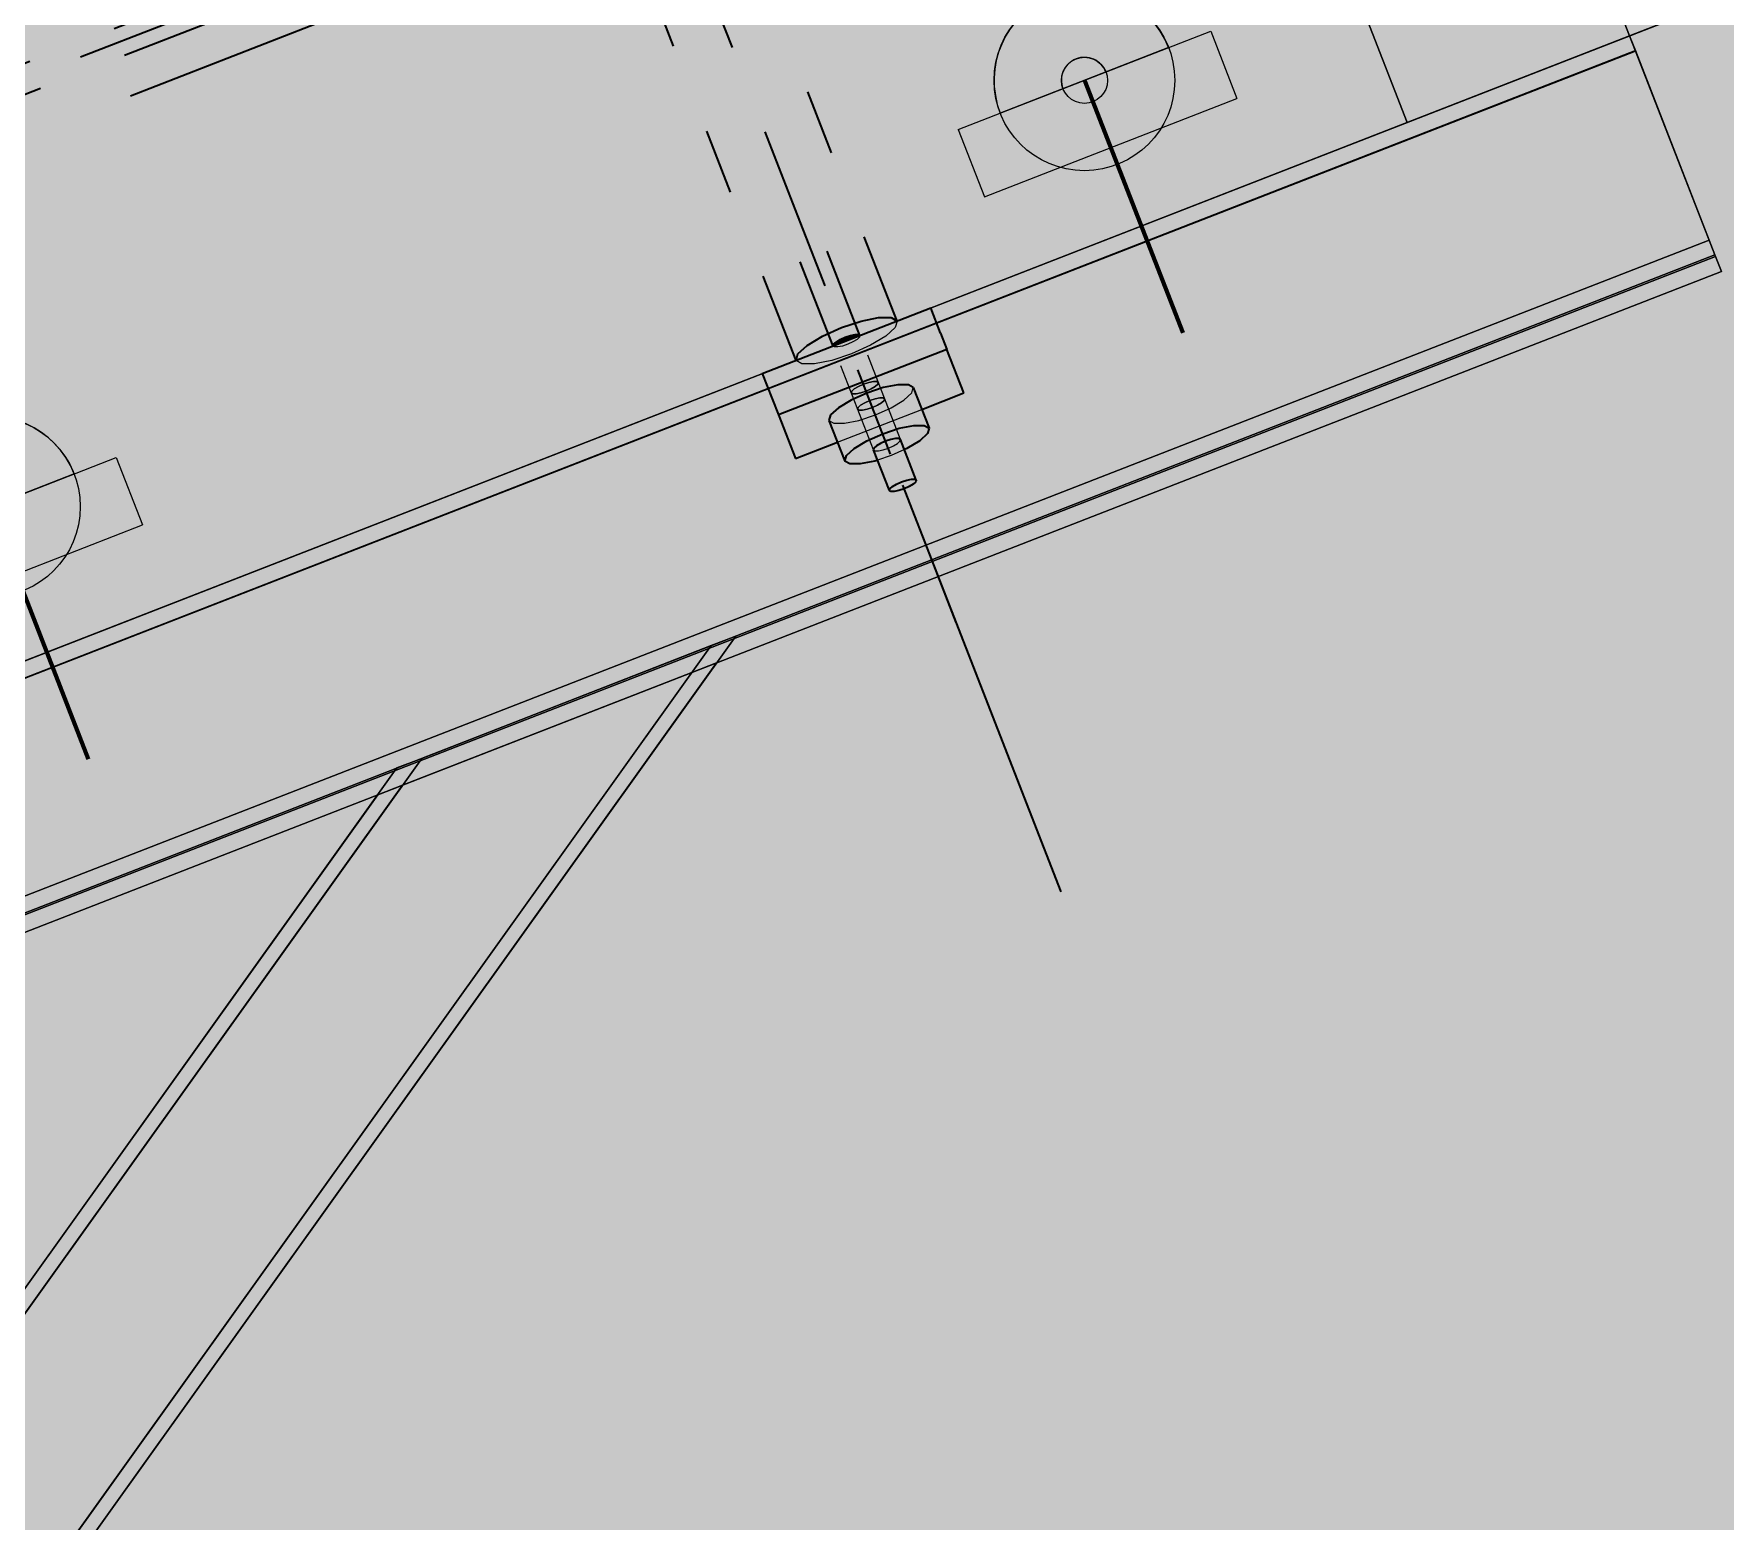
# Model space of a CAD drawing. Header units: metres. Extents: x 2688466 to 2688595, y 1221626 to 1221756.
# Drawn here: x 2688499.936 to 2688501.808, y 1221702.36 to 1221704.006 of the extents above; entities that cross this region are included whole.
import ezdxf

# ---------------------------------------------------------------- set-up
doc = ezdxf.new("R2010")
doc.units = ezdxf.units.M
for name, pattern in [('AUSGEZOGEN', [0]), ('STRICHPUNKT2_S5', [0.24, 0.175, -0.065]), ('VERDECKT2_S2', [0.15, 0.1, -0.05])]:
    doc.linetypes.add(name, pattern=pattern)
doc.layers.add('_3700', color=7, linetype='Continuous')
doc.layers.add('_3705', color=7, linetype='Continuous')
for name, color, linetype, lineweight in [('Beton Ansicht', 7, 'AUSGEZOGEN', 35), ('Schnittbeschriftung', 7, 'AUSGEZOGEN', 50), ('Stahl', 5, 'AUSGEZOGEN', 25), ('Standard', 7, 'AUSGEZOGEN', 13)]:
    doc.layers.add(name, color=color, linetype=linetype, lineweight=lineweight)

# ---------------------------------------------------------------- blocks, each defined once
blk = doc.blocks.new('Profilbauteil_3')
at = {"layer": 'Stahl', "transparency": 33554687}
for points in [[(0, 0), (-2.4693, -0.9617), (-2.4693, -0.9617), (0, 0)], [(0, 0), (-2.4693, -0.9617), (-2.4628, -0.9785), (0.0065, -0.0168)], [(0.1016, -0.2609), (0.1016, -0.2609), (0.0951, -0.2441), (0.0951, -0.2441), (0.0065, -0.0168), (0.0065, -0.0168), (0, 0), (0, 0), (0.0065, -0.0168), (0.0065, -0.0168), (0.0951, -0.2441), (0.0951, -0.2441)], [(0.0065, -0.0168), (-2.4628, -0.9785), (-2.4693, -0.9617), (0, 0)], [(0.0951, -0.2441), (-2.3743, -1.2058), (-2.4628, -0.9785), (0.0065, -0.0168)], [(0.0065, -0.0168), (-2.4628, -0.9785), (-2.4628, -0.9785), (0.0065, -0.0168)], [(0.0065, -0.0168), (-2.4628, -0.9785), (-2.4628, -0.9785), (0.0065, -0.0168)], [(0.0065, -0.0168), (-2.4628, -0.9785), (-2.3743, -1.2058), (0.0951, -0.2441)], [(0.1016, -0.2609), (-2.3677, -1.2226), (-2.3743, -1.2058), (0.0951, -0.2441)], [(0.0951, -0.2441), (-2.3743, -1.2058), (-2.3743, -1.2058), (0.0951, -0.2441)], [(0.0951, -0.2441), (-2.3743, -1.2058), (-2.3743, -1.2058), (0.0951, -0.2441)], [(0.0951, -0.2441), (-2.3743, -1.2058), (-2.3677, -1.2226), (0.1016, -0.2609)], [(0.1016, -0.2609), (-2.3677, -1.2226), (-2.3677, -1.2226), (0.1016, -0.2609)]]:
    blk.add_lwpolyline(points, close=True, dxfattribs=at)
blk = doc.blocks.new('Profilbauteil_4')
at = {"layer": 'Stahl', "transparency": 33554687}
for points in [[(0, 0), (-1.0119, -1.4151), (-1.0189, -1.3973), (-0.0273, -0.0106)], [(-0.0273, -0.0106), (-1.0189, -1.3973), (-1.0119, -1.4151), (0, 0)], [(0, 0), (-1.0119, -1.4151), (-1.0119, -1.4151), (0, 0)], [(0, 0), (-0.0273, -0.0106), (-0.0273, -0.0106), (-0.3476, -0.1354), (-0.3476, -0.1354), (-0.3749, -0.146), (-0.3749, -0.146), (-0.3476, -0.1354), (-0.3476, -0.1354), (-0.0273, -0.0106), (-0.0273, -0.0106), (0, 0)], [(-0.0273, -0.0106), (-1.0189, -1.3973), (-1.1004, -1.1881), (-0.3476, -0.1354)], [(-0.3476, -0.1354), (-1.1004, -1.1881), (-1.0189, -1.3973), (-0.0273, -0.0106)], [(-0.0273, -0.0106), (-1.0189, -1.3973), (-1.0189, -1.3973), (-0.0273, -0.0106)], [(-0.0273, -0.0106), (-1.0189, -1.3973), (-1.0189, -1.3973), (-0.0273, -0.0106)], [(-0.3476, -0.1354), (-1.1004, -1.1881), (-1.1073, -1.1703), (-0.3749, -0.146)], [(-0.3749, -0.146), (-1.1073, -1.1703), (-1.1004, -1.1881), (-0.3476, -0.1354)], [(-0.3749, -0.146), (-1.1073, -1.1703), (-1.1073, -1.1703), (-0.3749, -0.146)], [(-0.3476, -0.1354), (-1.1004, -1.1881), (-1.1004, -1.1881), (-0.3476, -0.1354)], [(-0.3476, -0.1354), (-1.1004, -1.1881), (-1.1004, -1.1881), (-0.3476, -0.1354)], [(-1.0119, -1.4151), (-1.0189, -1.3973), (-1.0189, -1.3973), (-1.1004, -1.1881), (-1.1004, -1.1881), (-1.1073, -1.1703), (-1.1073, -1.1703), (-1.1004, -1.1881), (-1.1004, -1.1881), (-1.0189, -1.3973), (-1.0189, -1.3973), (-1.0119, -1.4151)]]:
    blk.add_lwpolyline(points, close=True, dxfattribs=at)
blk = doc.blocks.new('Profilbauteil_5')
at = {"layer": 'Stahl', "transparency": 33554687}
for points in [[(0, 0), (-2.488, -0.969), (-2.488, -0.969), (0, 0)], [(0, 0), (-2.488, -0.969), (-2.4816, -0.9853), (0.0064, -0.0163)], [(0.0944, -0.2423), (0.0944, -0.2423), (0.088, -0.226), (0.088, -0.226), (0.0064, -0.0163), (0.0064, -0.0163), (0, 0), (0, 0), (0.0064, -0.0163), (0.0064, -0.0163), (0.088, -0.226), (0.088, -0.226)], [(0.0064, -0.0163), (-2.4816, -0.9853), (-2.488, -0.969), (0, 0)], [(0.088, -0.226), (-2.4, -1.1949), (-2.4816, -0.9853), (0.0064, -0.0163)], [(0.0064, -0.0163), (-2.4816, -0.9853), (-2.4816, -0.9853), (0.0064, -0.0163)], [(0.0064, -0.0163), (-2.4816, -0.9853), (-2.4816, -0.9853), (0.0064, -0.0163)], [(0.0064, -0.0163), (-2.4816, -0.9853), (-2.4, -1.1949), (0.088, -0.226)], [(0.0944, -0.2423), (-2.3936, -1.2112), (-2.4, -1.1949), (0.088, -0.226)], [(0.088, -0.226), (-2.4, -1.1949), (-2.4, -1.1949), (0.088, -0.226)], [(0.088, -0.226), (-2.4, -1.1949), (-2.4, -1.1949), (0.088, -0.226)], [(0.088, -0.226), (-2.4, -1.1949), (-2.3936, -1.2112), (0.0944, -0.2423)], [(0.0944, -0.2423), (-2.3936, -1.2112), (-2.3936, -1.2112), (0.0944, -0.2423)]]:
    blk.add_lwpolyline(points, close=True, dxfattribs=at)
blk = doc.blocks.new('Profilbauteil_6')
at = {"layer": 'Stahl', "transparency": 33554687}
for points in [[(0, 0), (-1.0471, -1.4643), (-1.0541, -1.4465), (-0.0273, -0.0106)], [(-0.0273, -0.0106), (-1.0541, -1.4465), (-1.0471, -1.4643), (0, 0)], [(0, 0), (-1.0471, -1.4643), (-1.0471, -1.4643), (0, 0)], [(0, 0), (-0.0273, -0.0106), (-0.0273, -0.0106), (-0.3476, -0.1354), (-0.3476, -0.1354), (-0.3749, -0.146), (-0.3749, -0.146), (-0.3476, -0.1354), (-0.3476, -0.1354), (-0.0273, -0.0106), (-0.0273, -0.0106), (0, 0)], [(-0.0273, -0.0106), (-1.0541, -1.4465), (-1.1355, -1.2373), (-0.3476, -0.1354)], [(-0.3476, -0.1354), (-1.1355, -1.2373), (-1.0541, -1.4465), (-0.0273, -0.0106)], [(-0.0273, -0.0106), (-1.0541, -1.4465), (-1.0541, -1.4465), (-0.0273, -0.0106)], [(-0.0273, -0.0106), (-1.0541, -1.4465), (-1.0541, -1.4465), (-0.0273, -0.0106)], [(-0.3476, -0.1354), (-1.1355, -1.2373), (-1.1425, -1.2195), (-0.3749, -0.146)], [(-0.3749, -0.146), (-1.1425, -1.2195), (-1.1355, -1.2373), (-0.3476, -0.1354)], [(-0.3749, -0.146), (-1.1425, -1.2195), (-1.1425, -1.2195), (-0.3749, -0.146)], [(-0.3476, -0.1354), (-1.1355, -1.2373), (-1.1355, -1.2373), (-0.3476, -0.1354)], [(-0.3476, -0.1354), (-1.1355, -1.2373), (-1.1355, -1.2373), (-0.3476, -0.1354)], [(-1.0471, -1.4643), (-1.0541, -1.4465), (-1.0541, -1.4465), (-1.1355, -1.2373), (-1.1355, -1.2373), (-1.1425, -1.2195), (-1.1425, -1.2195), (-1.1355, -1.2373), (-1.1355, -1.2373), (-1.0541, -1.4465), (-1.0541, -1.4465), (-1.0471, -1.4643)]]:
    blk.add_lwpolyline(points, close=True, dxfattribs=at)
blk = doc.blocks.new('Bodenanker CH_39_$F1')
at = {"layer": '_3700', "color": 7, "linetype": 'AUSGEZOGEN', "lineweight": 13, "transparency": 33554687}
for p, q in [((-0.08, 0.15), (-0.08, -0.15)), ((-0.08, 0.15), (-0.08, -0.15)), ((0, 0.15), (-0.08, 0.15)), ((0, 0.15), (0, -0.15)), ((0, -0.1), (0, 0.1)), ((0, 0.1), (0, 0.1)), ((0, 0.1), (0, 0.1)), ((0, 0.0255), (0, 0.0255)), ((0, 0.0255), (0, 0.0255)), ((0, -0.0255), (0, -0.0255)), ((0, -0.0255), (0, -0.0255)), ((0, -0.1), (0, -0.1)), ((0, -0.1), (0, -0.1)), ((0, -0.15), (-0.08, -0.15))]:
    blk.add_line(p, q, dxfattribs=at)
at = {"layer": '_3700', "color": 7, "linetype": 'VERDECKT2_S2', "lineweight": 13, "transparency": 33554687}
for p, q in [((0, 0.0255), (0, 0.0255)), ((0, -0.0255), (0, -0.0255))]:
    blk.add_line(p, q, dxfattribs=at)
at = {"layer": '_3700', "color": 7, "linetype": 'AUSGEZOGEN', "lineweight": 13, "transparency": 33554687}
for radius in [0.1, 0.1, 0.0255]:
    blk.add_circle((0, 0), radius, dxfattribs=at)
blk.add_arc((0, 0), 0.1, 270, 90, dxfattribs=at)
blk.add_arc((0, 0), 0.1, 270, 90, dxfattribs=at)
at = {"layer": '_3700', "color": 7, "linetype": 'VERDECKT2_S2', "lineweight": 13, "transparency": 33554687}
blk.add_arc((0, 0), 0.0255, 270, 90, dxfattribs=at)
at = {"layer": '_3705', "color": 202, "linetype": 'STRICHPUNKT2_S5', "lineweight": 20, "transparency": 33554687}
blk.add_line((-0.08, 0), (0, 0), dxfattribs=at)
at = {"layer": 'Standard', "color": 52, "linetype": 'AUSGEZOGEN', "lineweight": 100, "transparency": 33554687}
blk.add_line((0, 0), (-0.3, 0), dxfattribs=at)

msp = doc.modelspace()

# ---------------------------------------------------------------- hatches: boundary and pattern name
at = {"layer": 'Beton Ansicht', "linetype": 'AUSGEZOGEN', "lineweight": 13, "true_color": 0x00f5f5, "transparency": 33554687}
for points in [[(2688500.9393, 1221703.6748), (2688500.9285, 1221703.7027), (2688500.7421, 1221703.6301), (2688500.7529, 1221703.6023)], [(2688500.7529, 1221703.6023), (2688500.76, 1221703.5843), (2688500.9463, 1221703.6568), (2688500.9393, 1221703.6748)], [(2688500.76, 1221703.5843), (2688500.7787, 1221703.536), (2688500.8253, 1221703.5542), (2688500.8159, 1221703.5783), (2688500.8177, 1221703.5843), (2688500.8263, 1221703.5921), (2688500.8404, 1221703.6006), (2688500.8578, 1221703.6085), (2688500.876, 1221703.6145), (2688500.8922, 1221703.6178), (2688500.9038, 1221703.6178), (2688500.9091, 1221703.6146), (2688500.9185, 1221703.5905), (2688500.9651, 1221703.6086), (2688500.9463, 1221703.6568)]]:
    msp.add_hatch(color=4, dxfattribs=at).paths.add_polyline_path(points)
at = {"layer": 'Beton Ansicht', "linetype": 'AUSGEZOGEN', "lineweight": 13, "transparency": 33554687}
for points in [[(2688500.8204, 1221703.6606), (2688500.8215, 1221703.661), (2688500.8209, 1221703.6625)], [(2688500.8209, 1221703.6625), (2688500.8215, 1221703.661), (2688500.8247, 1221703.6623), (2688500.8237, 1221703.665)], [(2688500.8237, 1221703.665), (2688500.8247, 1221703.6623), (2688500.8296, 1221703.6642), (2688500.8282, 1221703.6677)], [(2688500.8282, 1221703.6677), (2688500.8296, 1221703.6642), (2688500.8353, 1221703.6664), (2688500.8338, 1221703.6703)], [(2688500.8338, 1221703.6703), (2688500.8353, 1221703.6664), (2688500.841, 1221703.6686), (2688500.8396, 1221703.6722)], [(2688500.8396, 1221703.6722), (2688500.841, 1221703.6686), (2688500.8458, 1221703.6705), (2688500.8448, 1221703.6732)], [(2688500.8448, 1221703.6732), (2688500.8458, 1221703.6705), (2688500.8491, 1221703.6718), (2688500.8485, 1221703.6732)], [(2688500.8485, 1221703.6732), (2688500.8491, 1221703.6718), (2688500.8502, 1221703.6722)], [(2688500.8438, 1221703.5471), (2688500.8579, 1221703.5556), (2688500.8404, 1221703.6006), (2688500.8263, 1221703.5921)], [(2688500.8579, 1221703.5556), (2688500.8754, 1221703.5635), (2688500.8578, 1221703.6085), (2688500.8404, 1221703.6006)], [(2688500.8754, 1221703.5635), (2688500.8936, 1221703.5695), (2688500.876, 1221703.6145), (2688500.8578, 1221703.6085)], [(2688500.8936, 1221703.5695), (2688500.9097, 1221703.5728), (2688500.8922, 1221703.6178), (2688500.876, 1221703.6145)], [(2688500.9097, 1221703.5728), (2688500.9213, 1221703.5728), (2688500.9038, 1221703.6178), (2688500.8922, 1221703.6178)], [(2688500.9213, 1221703.5728), (2688500.9267, 1221703.5696), (2688500.9091, 1221703.6146), (2688500.9038, 1221703.6178)], [(2688500.8335, 1221703.5333), (2688500.8352, 1221703.5393), (2688500.8177, 1221703.5843), (2688500.8159, 1221703.5783)], [(2688500.8352, 1221703.5393), (2688500.8438, 1221703.5471), (2688500.8263, 1221703.5921), (2688500.8177, 1221703.5843)], [(2688500.9022, 1221703.5472), (2688500.9163, 1221703.5557), (2688500.9249, 1221703.5636), (2688500.9267, 1221703.5696), (2688500.9213, 1221703.5728), (2688500.9097, 1221703.5728), (2688500.8936, 1221703.5695), (2688500.8754, 1221703.5635), (2688500.8579, 1221703.5556), (2688500.8438, 1221703.5471), (2688500.8352, 1221703.5393), (2688500.8335, 1221703.5333), (2688500.8388, 1221703.5301), (2688500.8504, 1221703.5301), (2688500.8666, 1221703.5333), (2688500.8696, 1221703.5343), (2688500.8652, 1221703.5456), (2688500.8657, 1221703.5475), (2688500.8685, 1221703.5501), (2688500.873, 1221703.5528), (2688500.8786, 1221703.5553), (2688500.8844, 1221703.5572), (2688500.8895, 1221703.5583), (2688500.8933, 1221703.5583), (2688500.895, 1221703.5572), (2688500.8994, 1221703.5459)], [(2688500.8827, 1221703.5006), (2688500.8832, 1221703.5025), (2688500.8657, 1221703.5475), (2688500.8652, 1221703.5456)], [(2688500.8832, 1221703.5025), (2688500.886, 1221703.505), (2688500.8685, 1221703.5501), (2688500.8657, 1221703.5475)], [(2688500.886, 1221703.505), (2688500.8905, 1221703.5078), (2688500.873, 1221703.5528), (2688500.8685, 1221703.5501)], [(2688500.8905, 1221703.5078), (2688500.8961, 1221703.5103), (2688500.8786, 1221703.5553), (2688500.873, 1221703.5528)], [(2688500.8961, 1221703.5103), (2688500.9019, 1221703.5122), (2688500.8844, 1221703.5572), (2688500.8786, 1221703.5553)], [(2688500.9019, 1221703.5122), (2688500.9071, 1221703.5133), (2688500.8895, 1221703.5583), (2688500.8844, 1221703.5572)], [(2688500.9071, 1221703.5133), (2688500.9108, 1221703.5133), (2688500.8933, 1221703.5583), (2688500.8895, 1221703.5583)], [(2688500.9108, 1221703.5133), (2688500.9125, 1221703.5122), (2688500.895, 1221703.5572), (2688500.8933, 1221703.5583)], [(2688500.9092, 1221703.5078), (2688500.9119, 1221703.5103), (2688500.9125, 1221703.5122), (2688500.9108, 1221703.5133), (2688500.9071, 1221703.5133), (2688500.9019, 1221703.5122), (2688500.8961, 1221703.5103), (2688500.8905, 1221703.5078), (2688500.886, 1221703.505), (2688500.8832, 1221703.5025), (2688500.8827, 1221703.5006), (2688500.8844, 1221703.4996), (2688500.8881, 1221703.4996), (2688500.8933, 1221703.5006), (2688500.8991, 1221703.5026), (2688500.9047, 1221703.5051)]]:
    msp.add_hatch(color=5, dxfattribs=at).paths.add_polyline_path(points)
at = {"layer": 'Standard', "linetype": 'AUSGEZOGEN', "lineweight": 13, "transparency": 33554687}
h = msp.add_hatch(color=9, dxfattribs=at)
h.paths.add_polyline_path([(2688522.8435, 1221706.4694), (2688524.2412, 1221707.0137), (2688524.468, 1221706.4314), (2688525.6623, 1221706.8965), (2688526.336, 1221707.1599), (2688526.4706, 1221707.205), (2688526.9722, 1221707.3767), (2688527.0198, 1221707.3887), (2688527.061, 1221707.4025), (2688527.2486, 1221707.4464), (2688527.6239, 1221707.5409), (2688527.7232, 1221707.5574), (2688527.8054, 1221707.5766), (2688527.9982, 1221707.6028), (2688528.287, 1221707.6506), (2688528.4399, 1221707.663), (2688528.5628, 1221707.6797), (2688528.7317, 1221707.6867), (2688530.153, 1221707.8019), (2688529.4363, 1221709.6422), (2688529.4365, 1221709.6421), (2688528.1442, 1221712.9605), (2688520.3447, 1221709.9231), (2688520.646, 1221709.1496), (2688518.8475, 1221708.4492), (2688520.0524, 1221705.3555), (2688519.6797, 1221705.2104), (2688520.224, 1221703.8126), (2688515.8211, 1221702.0979), (2688515.2768, 1221703.4957), (2688514.9273, 1221703.3596), (2688513.7225, 1221706.4532), (2688510.8338, 1221705.3282), (2688508.2643, 1221711.9254), (2688502.4685, 1221709.6683), (2688504.283, 1221705.0092), (2688498.9716, 1221702.9406), (2688501.1128, 1221697.4428), (2688500.6003, 1221697.2432), (2688501.816, 1221694.1216), (2688522.13, 1221702.0325), (2688523.3957, 1221705.0515)])
h.paths.add_polyline_path([(2688504.5336, 1221696.9507), (2688504.1707, 1221697.8825), (2688507.7583, 1221699.2797), (2688508.1211, 1221698.3479)], flags=16)
h.paths.add_polyline_path([(2688506.3132, 1221704.2328), (2688506.6761, 1221703.301), (2688503.0886, 1221701.9039), (2688502.7257, 1221702.8357)], flags=16)
h.paths.add_polyline_path([(2688513.4404, 1221704.2292), (2688514.3476, 1221701.8997), (2688512.0181, 1221700.9924), (2688511.1108, 1221703.322)], flags=16)
h.paths.add_polyline_path([(2688506.2898, 1221699.0298), (2688505.564, 1221700.8934), (2688503.7562, 1221700.1894), (2688503.3933, 1221701.1212), (2688506.9809, 1221702.5184), (2688507.3438, 1221701.5866), (2688508.5458, 1221702.0547), (2688509.2716, 1221700.1911)], flags=16)
h.paths.add_polyline_path([(2688502.6694, 1221698.6125), (2688503.2138, 1221697.2147), (2688501.816, 1221696.6704), (2688501.4985, 1221697.4857), (2688502.0809, 1221697.7125), (2688501.8541, 1221698.2949)], flags=16)
at = {"layer": 'Standard', "linetype": 'AUSGEZOGEN', "lineweight": 13, "transparency": 33554559}
h = msp.add_hatch(color=7, dxfattribs=at)
h.set_gradient(color1=(199, 199, 199), color2=(199, 199, 199), one_color=1)
h.paths.add_polyline_path([(2688498.9716, 1221702.9406), (2688501.4559, 1221703.9081), (2688500.6814, 1221705.8966), (2688502.9031, 1221706.7619), (2688501.5163, 1221710.3384), (2688496.8051, 1221708.5036)], flags=0)
h = msp.add_hatch(color=7, dxfattribs=at)
h.set_gradient(color1=(199, 199, 199), color2=(199, 199, 199), one_color=1)
h.paths.add_polyline_path([(2688501.7019, 1221704.0039), (2688503.9209, 1221704.8681), (2688503.2446, 1221706.6115), (2688501.0233, 1221705.7464)], flags=0)
h = msp.add_hatch(color=7, dxfattribs=at)
h.set_gradient(color1=(140, 255, 140), color2=(140, 255, 140), one_color=1)
h.paths.add_polyline_path([(2688501.4559, 1221703.9081), (2688501.7019, 1221704.0039), (2688501.0233, 1221705.7464), (2688500.6814, 1221705.8966)], flags=0)
at = {"layer": 'Standard', "linetype": 'AUSGEZOGEN', "lineweight": 25, "transparency": 33554687}
h = msp.add_hatch(dxfattribs=at)
h.set_pattern_fill('MUSTER', scale=0.195, angle=291.28, style=0, pattern_type=2)
h.set_pattern_definition([(291.28, (2688528.54895, 1221730.93313), (0.2524751, -0.1109339), [0.195, -0.195]), (21.28, (2688528.54895, 1221730.93313), (0.1109339, 0.2524751), [0.195, -0.195])])
h.paths.add_polyline_path([(2688501.7019, 1221704.0039), (2688501.0233, 1221705.7464), (2688500.6814, 1221705.8966), (2688501.4559, 1221703.9081)], flags=0)

# ---------------------------------------------------------------- linework, layer by layer
at = {"layer": 'Beton Ansicht', "linetype": 'VERDECKT2_S2', "lineweight": 35, "transparency": 33554687}
for p, q in [((2688500.7815, 1221703.8046), (2688497.7203, 1221711.6648)), ((2688500.6439, 1221703.9924), (2688497.9751, 1221710.8452)), ((2688503.9944, 1221705.5406), (2688497.3671, 1221702.9596)), ((2688503.8452, 1221705.4997), (2688497.3893, 1221702.9854)), ((2688503.8568, 1221705.4699), (2688497.4009, 1221702.9556)), ((2688500.8912, 1221703.6882), (2688500.7924, 1221703.9418)), ((2688500.7794, 1221703.6446), (2688500.6806, 1221703.8983)), ((2688500.8502, 1221703.6722), (2688500.7964, 1221703.8104)), ((2688500.8204, 1221703.6606), (2688500.7666, 1221703.7988)), ((2688500.9567, 1221703.3546), (2688500.7815, 1221703.8046))]:
    msp.add_line(p, q, dxfattribs=at)
at = {"layer": 'Beton Ansicht', "linetype": 'AUSGEZOGEN', "lineweight": 35, "transparency": 33554687}
for p, q in [((2688500.6766, 1221704.1841), (2688500.0429, 1221703.9373)), ((2688500.7421, 1221703.6301), (2688500.9285, 1221703.7027)), ((2688500.9393, 1221703.6748), (2688500.9285, 1221703.7027)), ((2688500.8087, 1221703.6714), (2688500.8297, 1221703.6809)), ((2688500.8297, 1221703.6809), (2688500.8515, 1221703.6881)), ((2688500.8515, 1221703.6881), (2688500.8708, 1221703.692)), ((2688500.8708, 1221703.692), (2688500.8848, 1221703.6921)), ((2688500.8848, 1221703.6921), (2688500.8912, 1221703.6882)), ((2688500.9393, 1221703.6748), (2688500.9463, 1221703.6568)), ((2688500.9463, 1221703.6568), (2688500.76, 1221703.5843)), ((2688500.7815, 1221703.6518), (2688500.7918, 1221703.6612)), ((2688500.7918, 1221703.6612), (2688500.8087, 1221703.6714)), ((2688500.8204, 1221703.6606), (2688500.8209, 1221703.6625)), ((2688500.8209, 1221703.6625), (2688500.8237, 1221703.665)), ((2688500.8237, 1221703.665), (2688500.8282, 1221703.6677)), ((2688500.8282, 1221703.6677), (2688500.8338, 1221703.6703)), ((2688500.8338, 1221703.6703), (2688500.8396, 1221703.6722)), ((2688500.8396, 1221703.6722), (2688500.8448, 1221703.6732)), ((2688500.8448, 1221703.6732), (2688500.8485, 1221703.6732)), ((2688500.8485, 1221703.6732), (2688500.8502, 1221703.6722)), ((2688500.9651, 1221703.6086), (2688500.9463, 1221703.6568)), ((2688500.7794, 1221703.6446), (2688500.7815, 1221703.6518)), ((2688500.7421, 1221703.6301), (2688500.7529, 1221703.6023)), ((2688500.7529, 1221703.6023), (2688500.76, 1221703.5843)), ((2688500.8404, 1221703.6006), (2688500.8263, 1221703.5921)), ((2688500.8578, 1221703.6085), (2688500.8404, 1221703.6006)), ((2688500.876, 1221703.6145), (2688500.8578, 1221703.6085)), ((2688500.8922, 1221703.6178), (2688500.876, 1221703.6145)), ((2688500.9038, 1221703.6178), (2688500.8922, 1221703.6178)), ((2688500.9091, 1221703.6146), (2688500.9038, 1221703.6178)), ((2688500.9091, 1221703.6146), (2688500.9267, 1221703.5696)), ((2688500.9185, 1221703.5905), (2688500.9651, 1221703.6086)), ((2688500.76, 1221703.5843), (2688500.7787, 1221703.536)), ((2688500.8177, 1221703.5843), (2688500.8159, 1221703.5783)), ((2688500.8263, 1221703.5921), (2688500.8177, 1221703.5843)), ((2688500.8159, 1221703.5783), (2688500.8335, 1221703.5333)), ((2688500.8579, 1221703.5556), (2688500.8754, 1221703.5635)), ((2688500.8754, 1221703.5635), (2688500.8936, 1221703.5695)), ((2688500.8936, 1221703.5695), (2688500.9097, 1221703.5728)), ((2688500.9097, 1221703.5728), (2688500.9213, 1221703.5728)), ((2688500.9249, 1221703.5636), (2688500.9163, 1221703.5557)), ((2688500.9213, 1221703.5728), (2688500.9267, 1221703.5696)), ((2688500.9267, 1221703.5696), (2688500.9249, 1221703.5636)), ((2688500.7787, 1221703.536), (2688500.8253, 1221703.5542)), ((2688500.8352, 1221703.5393), (2688500.8438, 1221703.5471)), ((2688500.8438, 1221703.5471), (2688500.8579, 1221703.5556)), ((2688500.8657, 1221703.5475), (2688500.8652, 1221703.5456)), ((2688500.8827, 1221703.5006), (2688500.8652, 1221703.5456)), ((2688500.8685, 1221703.5501), (2688500.8657, 1221703.5475)), ((2688500.873, 1221703.5528), (2688500.8685, 1221703.5501)), ((2688500.8786, 1221703.5553), (2688500.873, 1221703.5528)), ((2688500.8844, 1221703.5572), (2688500.8786, 1221703.5553)), ((2688500.8895, 1221703.5583), (2688500.8844, 1221703.5572)), ((2688500.8933, 1221703.5583), (2688500.8895, 1221703.5583)), ((2688500.895, 1221703.5572), (2688500.8933, 1221703.5583)), ((2688500.9125, 1221703.5122), (2688500.895, 1221703.5572)), ((2688500.9022, 1221703.5472), (2688500.8994, 1221703.5459)), ((2688500.9163, 1221703.5557), (2688500.9022, 1221703.5472)), ((2688500.8335, 1221703.5333), (2688500.8352, 1221703.5393)), ((2688500.8388, 1221703.5301), (2688500.8335, 1221703.5333)), ((2688500.8504, 1221703.5301), (2688500.8388, 1221703.5301)), ((2688500.8666, 1221703.5333), (2688500.8504, 1221703.5301)), ((2688500.8696, 1221703.5343), (2688500.8666, 1221703.5333)), ((2688500.886, 1221703.505), (2688500.8905, 1221703.5078)), ((2688500.8905, 1221703.5078), (2688500.8961, 1221703.5103)), ((2688500.8961, 1221703.5103), (2688500.9019, 1221703.5122)), ((2688501.0729, 1221703.0564), (2688500.8976, 1221703.5064)), ((2688500.9019, 1221703.5122), (2688500.9071, 1221703.5133)), ((2688500.9092, 1221703.5078), (2688500.9047, 1221703.5051)), ((2688500.9071, 1221703.5133), (2688500.9108, 1221703.5133)), ((2688500.9119, 1221703.5103), (2688500.9092, 1221703.5078)), ((2688500.9108, 1221703.5133), (2688500.9125, 1221703.5122)), ((2688500.9125, 1221703.5122), (2688500.9119, 1221703.5103)), ((2688500.8827, 1221703.5006), (2688500.8832, 1221703.5025)), ((2688500.8844, 1221703.4996), (2688500.8827, 1221703.5006)), ((2688500.8832, 1221703.5025), (2688500.886, 1221703.505)), ((2688500.8881, 1221703.4996), (2688500.8844, 1221703.4996)), ((2688500.8933, 1221703.5006), (2688500.8881, 1221703.4996)), ((2688500.8991, 1221703.5026), (2688500.8933, 1221703.5006)), ((2688500.9047, 1221703.5051), (2688500.8991, 1221703.5026))]:
    msp.add_line(p, q, dxfattribs=at)
at = {"layer": 'Beton Ansicht', "linetype": 'VERDECKT2_S2', "lineweight": 25, "transparency": 33554687}
for p, q in [((2688500.8891, 1221703.681), (2688500.8788, 1221703.6716)), ((2688500.8912, 1221703.6882), (2688500.8891, 1221703.681)), ((2688500.8221, 1221703.6596), (2688500.8204, 1221703.6606)), ((2688500.8652, 1221703.5456), (2688500.8204, 1221703.6606)), ((2688500.8258, 1221703.6596), (2688500.8221, 1221703.6596)), ((2688500.831, 1221703.6606), (2688500.8258, 1221703.6596)), ((2688500.8368, 1221703.6625), (2688500.831, 1221703.6606)), ((2688500.8424, 1221703.6651), (2688500.8368, 1221703.6625)), ((2688500.8619, 1221703.6614), (2688500.8409, 1221703.6519)), ((2688500.8469, 1221703.6678), (2688500.8424, 1221703.6651)), ((2688500.8496, 1221703.6703), (2688500.8469, 1221703.6678)), ((2688500.8502, 1221703.6722), (2688500.8496, 1221703.6703)), ((2688500.895, 1221703.5572), (2688500.8502, 1221703.6722)), ((2688500.8788, 1221703.6716), (2688500.8619, 1221703.6614)), ((2688500.7858, 1221703.6407), (2688500.7794, 1221703.6446)), ((2688500.7997, 1221703.6408), (2688500.7858, 1221703.6407)), ((2688500.8191, 1221703.6447), (2688500.7997, 1221703.6408)), ((2688500.8409, 1221703.6519), (2688500.8191, 1221703.6447)), ((2688500.8598, 1221703.6202), (2688500.854, 1221703.6183)), ((2688500.854, 1221703.6183), (2688500.8598, 1221703.6202)), ((2688500.865, 1221703.6213), (2688500.8598, 1221703.6202)), ((2688500.8598, 1221703.6202), (2688500.865, 1221703.6213)), ((2688500.8687, 1221703.6213), (2688500.865, 1221703.6213)), ((2688500.865, 1221703.6213), (2688500.8687, 1221703.6213)), ((2688500.8704, 1221703.6202), (2688500.8687, 1221703.6213)), ((2688500.8687, 1221703.6213), (2688500.8704, 1221703.6202)), ((2688500.8699, 1221703.6183), (2688500.8704, 1221703.6202)), ((2688500.8704, 1221703.6202), (2688500.8699, 1221703.6183)), ((2688500.8412, 1221703.6105), (2688500.8406, 1221703.6086)), ((2688500.8406, 1221703.6086), (2688500.8412, 1221703.6105)), ((2688500.8406, 1221703.6086), (2688500.8423, 1221703.6076)), ((2688500.8423, 1221703.6076), (2688500.8406, 1221703.6086)), ((2688500.8439, 1221703.6131), (2688500.8412, 1221703.6105)), ((2688500.8412, 1221703.6105), (2688500.8439, 1221703.6131)), ((2688500.8423, 1221703.6076), (2688500.846, 1221703.6076)), ((2688500.846, 1221703.6076), (2688500.8423, 1221703.6076)), ((2688500.8484, 1221703.6158), (2688500.8439, 1221703.6131)), ((2688500.8439, 1221703.6131), (2688500.8484, 1221703.6158)), ((2688500.846, 1221703.6076), (2688500.8512, 1221703.6086)), ((2688500.8512, 1221703.6086), (2688500.846, 1221703.6076)), ((2688500.854, 1221703.6183), (2688500.8484, 1221703.6158)), ((2688500.8484, 1221703.6158), (2688500.854, 1221703.6183)), ((2688500.8512, 1221703.6086), (2688500.857, 1221703.6106)), ((2688500.857, 1221703.6106), (2688500.8512, 1221703.6086)), ((2688500.8554, 1221703.5978), (2688500.861, 1221703.6003)), ((2688500.861, 1221703.6003), (2688500.8554, 1221703.5978)), ((2688500.857, 1221703.6106), (2688500.8626, 1221703.6131)), ((2688500.8626, 1221703.6131), (2688500.857, 1221703.6106)), ((2688500.861, 1221703.6003), (2688500.8669, 1221703.6022)), ((2688500.8669, 1221703.6022), (2688500.861, 1221703.6003)), ((2688500.8626, 1221703.6131), (2688500.8671, 1221703.6158)), ((2688500.8671, 1221703.6158), (2688500.8626, 1221703.6131)), ((2688500.8669, 1221703.6022), (2688500.872, 1221703.6033)), ((2688500.872, 1221703.6033), (2688500.8669, 1221703.6022)), ((2688500.8671, 1221703.6158), (2688500.8699, 1221703.6183)), ((2688500.8699, 1221703.6183), (2688500.8671, 1221703.6158)), ((2688500.872, 1221703.6033), (2688500.8757, 1221703.6033)), ((2688500.8757, 1221703.6033), (2688500.872, 1221703.6033)), ((2688500.8769, 1221703.6003), (2688500.8741, 1221703.5978)), ((2688500.8741, 1221703.5978), (2688500.8769, 1221703.6003)), ((2688500.8757, 1221703.6033), (2688500.8774, 1221703.6022)), ((2688500.8774, 1221703.6022), (2688500.8757, 1221703.6033)), ((2688500.8774, 1221703.6022), (2688500.8769, 1221703.6003)), ((2688500.8769, 1221703.6003), (2688500.8774, 1221703.6022)), ((2688500.8847, 1221703.5922), (2688500.8988, 1221703.6007)), ((2688500.8988, 1221703.6007), (2688500.9074, 1221703.6086)), ((2688500.9074, 1221703.6086), (2688500.9091, 1221703.6146)), ((2688500.8253, 1221703.5542), (2688500.9185, 1221703.5905)), ((2688500.8476, 1221703.5906), (2688500.8482, 1221703.5925)), ((2688500.8482, 1221703.5925), (2688500.8476, 1221703.5906)), ((2688500.8493, 1221703.5896), (2688500.8476, 1221703.5906)), ((2688500.8476, 1221703.5906), (2688500.8493, 1221703.5896)), ((2688500.8482, 1221703.5925), (2688500.8509, 1221703.5951)), ((2688500.8509, 1221703.5951), (2688500.8482, 1221703.5925)), ((2688500.849, 1221703.5783), (2688500.8672, 1221703.5844)), ((2688500.8531, 1221703.5896), (2688500.8493, 1221703.5896)), ((2688500.8493, 1221703.5896), (2688500.8531, 1221703.5896)), ((2688500.8509, 1221703.5951), (2688500.8554, 1221703.5978)), ((2688500.8554, 1221703.5978), (2688500.8509, 1221703.5951)), ((2688500.8582, 1221703.5906), (2688500.8531, 1221703.5896)), ((2688500.8531, 1221703.5896), (2688500.8582, 1221703.5906)), ((2688500.864, 1221703.5926), (2688500.8582, 1221703.5906)), ((2688500.8582, 1221703.5906), (2688500.864, 1221703.5926)), ((2688500.8696, 1221703.5951), (2688500.864, 1221703.5926)), ((2688500.864, 1221703.5926), (2688500.8696, 1221703.5951)), ((2688500.8672, 1221703.5844), (2688500.8847, 1221703.5922)), ((2688500.8741, 1221703.5978), (2688500.8696, 1221703.5951)), ((2688500.8696, 1221703.5951), (2688500.8741, 1221703.5978)), ((2688500.8159, 1221703.5783), (2688500.8213, 1221703.5751)), ((2688500.8213, 1221703.5751), (2688500.8329, 1221703.5751)), ((2688500.8329, 1221703.5751), (2688500.849, 1221703.5783)), ((2688500.8652, 1221703.5456), (2688500.8669, 1221703.5446)), ((2688500.8669, 1221703.5446), (2688500.8706, 1221703.5446)), ((2688500.8706, 1221703.5446), (2688500.8757, 1221703.5456)), ((2688500.8757, 1221703.5456), (2688500.8816, 1221703.5476)), ((2688500.8816, 1221703.5476), (2688500.8872, 1221703.5501)), ((2688500.8994, 1221703.5459), (2688500.8848, 1221703.5394)), ((2688500.8872, 1221703.5501), (2688500.8917, 1221703.5528)), ((2688500.8917, 1221703.5528), (2688500.8944, 1221703.5553)), ((2688500.8944, 1221703.5553), (2688500.895, 1221703.5572)), ((2688500.8848, 1221703.5394), (2688500.8696, 1221703.5343))]:
    msp.add_line(p, q, dxfattribs=at)
at = {"layer": 'Schnittbeschriftung', "color": 7, "linetype": 'AUSGEZOGEN', "lineweight": 25, "transparency": 33554687}
msp.add_lwpolyline([(2688501.1128, 1221697.4428), (2688498.9716, 1221702.9406), (2688504.283, 1221705.0092), (2688502.4685, 1221709.6683), (2688508.2643, 1221711.9254), (2688510.8338, 1221705.3282)], dxfattribs=at)
at = {"layer": 'Schnittbeschriftung', "color": 7, "linetype": 'AUSGEZOGEN', "lineweight": 13, "transparency": 33554687}
msp.add_lwpolyline([(2688501.5164, 1221710.3382), (2688501.5163, 1221710.3383), (2688502.9031, 1221706.7619), (2688500.6814, 1221705.8966), (2688501.4559, 1221703.9081), (2688498.9716, 1221702.9406)], dxfattribs=at)
at = {"layer": 'Standard', "color": 7, "linetype": 'AUSGEZOGEN', "lineweight": 25, "transparency": 33554687}
for points in [[(2688501.7019, 1221704.0039), (2688501.0233, 1221705.7464), (2688503.2446, 1221706.6115), (2688503.9209, 1221704.8681), (2688501.7019, 1221704.0039)], [(2688501.7019, 1221704.0039), (2688501.4559, 1221703.9081), (2688500.6814, 1221705.8966), (2688501.0233, 1221705.7464), (2688501.7019, 1221704.0039)], [(2688498.9716, 1221702.9406), (2688501.4559, 1221703.9081), (2688501.7019, 1221704.0039), (2688503.9209, 1221704.8681), (2688504.283, 1221705.0092), (2688498.9716, 1221702.9406)]]:
    msp.add_lwpolyline(points, close=True, dxfattribs=at)

# ---------------------------------------------------------------- block references
at = {"layer": 'Beton Ansicht', "transparency": 33554687, "rotation": 111.2787407379514}
for p in [(2688501.0986, 1221703.9546), (2688499.8873, 1221703.4828)]:
    msp.add_blockref('Bodenanker CH_39_$F1', p, dxfattribs=at)
at = {"layer": 'Standard', "color": 7, "linetype": 'AUSGEZOGEN', "lineweight": 13, "transparency": 33554687}
for name, p in [('Profilbauteil_5', (2688501.7019, 1221704.0039)), ('Profilbauteil_3', (2688501.7019, 1221704.0039)), ('Profilbauteil_6', (2688500.7127, 1221703.3396)), ('Profilbauteil_4', (2688500.6914, 1221703.3099))]:
    msp.add_blockref(name, p, dxfattribs=at)

doc.saveas('drawing.dxf')
